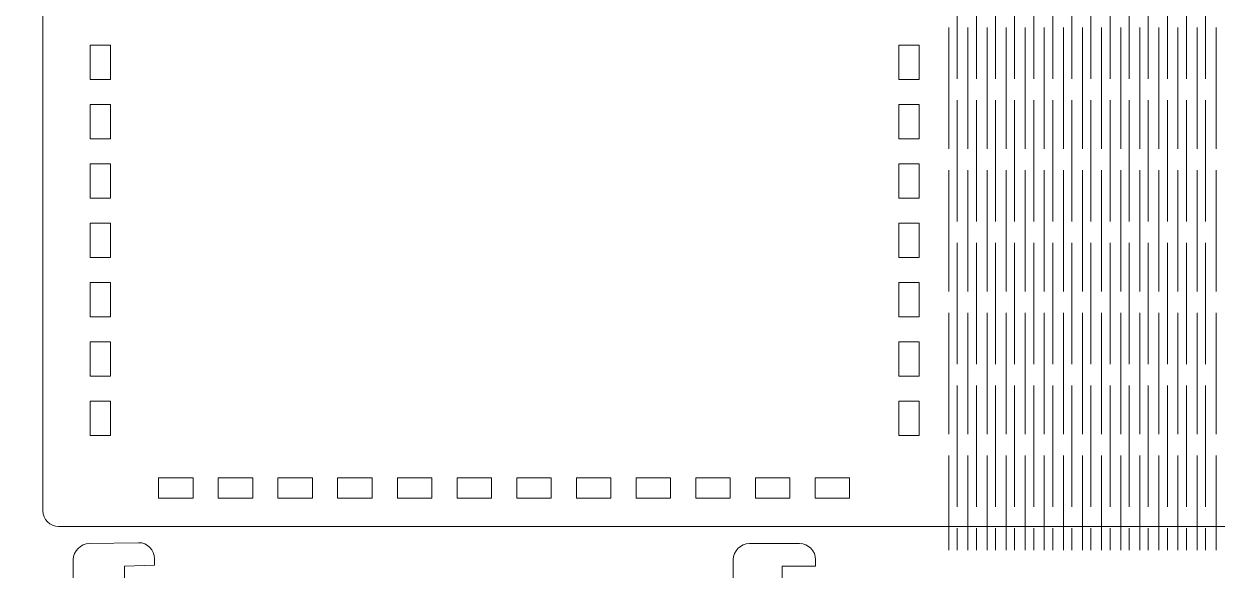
# Model space of a CAD drawing. Header units: centimetres. Extents: x -31 to 29.5, y -18.9 to 20.7.
# Drawn here: x -30.95 to -7.19, y -3.69 to 7.18 of the extents above; entities that cross this region are included whole.
import ezdxf

# ---------------------------------------------------------------- set-up
doc = ezdxf.new("R2010")
doc.units = ezdxf.units.CM
doc.header["$MEASUREMENT"] = 0
doc.layers.add('layer 1', color=7, linetype='Continuous')

msp = doc.modelspace()

# ---------------------------------------------------------------- linework, layer by layer
at = {"layer": 'layer 1', "color": 1, "lineweight": 9}
for points, knots in [([(-30.26199, 20.36777), (-30.26199, 20.36777), (12.02372, 20.36777), (12.02372, 20.36777), (12.02372, 20.36777), (12.19558, 20.36777), (12.33619, 20.22717), (12.33619, 20.05532), (12.33619, 20.05532), (12.33619, 20.05532), (12.33619, -2.51093), (12.33619, -2.51093), (12.33619, -2.51093), (12.33619, -2.68281), (12.19558, -2.82339), (12.02372, -2.82339), (12.02372, -2.82339), (12.02372, -2.82339), (-30.26199, -2.82339), (-30.26199, -2.82339), (-30.26199, -2.82339), (-30.43385, -2.82339), (-30.57445, -2.68281), (-30.57445, -2.51093), (-30.57445, -2.51093), (-30.57445, -2.51093), (-30.57445, 20.05532), (-30.57445, 20.05532), (-30.57445, 20.05532), (-30.57445, 20.22717), (-30.43385, 20.36777), (-30.26199, 20.36777)], [0, 0, 0, 0, 0.11111111, 0.11111111, 0.11111111, 0.11111111, 0.22222222, 0.22222222, 0.22222222, 0.22222222, 0.33333333, 0.33333333, 0.33333333, 0.33333333, 0.44444444, 0.44444444, 0.44444444, 0.44444444, 0.55555556, 0.55555556, 0.55555556, 0.55555556, 0.66666667, 0.66666667, 0.66666667, 0.66666667, 0.77777778, 0.77777778, 0.77777778, 0.77777778, 1, 1, 1, 1]), ([(-30.95243, -8.09901), (-30.95243, -8.09901), (-30.95243, -8.07501), (-30.95243, -8.07501), (-30.95243, -8.07501), (-30.78885, -7.56653), (-30.69353, -6.95737), (-30.69353, -6.30239), (-30.69353, -6.30239), (-30.69353, -5.64742), (-30.78885, -5.03826), (-30.95243, -4.52975), (-30.95243, -4.52975), (-30.95243, -4.52975), (-30.95243, -4.50578), (-30.95243, -4.50578), (-30.95243, -4.50578), (-30.95243, -4.36789), (-30.83964, -4.25507), (-30.70175, -4.25507), (-30.70175, -4.25507), (-30.70175, -4.25507), (-29.96811, -4.25507), (-29.96811, -4.25507), (-29.96811, -4.25507), (-29.96811, -4.25507), (-29.96811, -4.11693), (-29.96811, -4.11693), (-29.96811, -4.11693), (-29.96811, -4.11693), (-29.96811, -3.48591), (-29.96811, -3.48591), (-29.96811, -3.48591), (-29.96811, -3.31014), (-29.82427, -3.16965), (-29.64856, -3.16634), (-29.64856, -3.16634), (-29.64856, -3.16634), (-28.66917, -3.14789), (-28.66917, -3.14789), (-28.66917, -3.14789), (-28.49349, -3.14458), (-28.34963, -3.29206), (-28.34963, -3.46746), (-28.34963, -3.46746), (-28.34963, -3.46746), (-28.34963, -3.59526), (-28.34963, -3.59526), (-28.34963, -3.59526), (-28.34963, -3.59526), (-28.94727, -3.61371), (-28.94727, -3.61371), (-28.94727, -3.61371), (-28.94727, -3.61371), (-28.94727, -4.11693), (-28.94727, -4.11693), (-28.94727, -4.11693), (-28.94727, -4.11693), (-28.94727, -4.25507), (-28.94727, -4.25507), (-28.94727, -4.25507), (-28.94727, -4.25507), (-28.28077, -4.25507), (-28.28077, -4.25507), (-28.28077, -4.25507), (-28.28077, -4.25507), (-27.57777, -4.25507), (-27.57777, -4.25507), (-27.57777, -4.25507), (-27.57777, -4.25507), (-16.82503, -4.25507), (-16.82503, -4.25507), (-16.82503, -4.25507), (-16.82503, -4.25507), (-16.82503, -3.48591), (-16.82503, -3.48591), (-16.82503, -3.48591), (-16.82503, -3.31014), (-16.68122, -3.16634), (-16.50548, -3.16634), (-16.50548, -3.16634), (-16.50548, -3.16634), (-15.50534, -3.16634), (-15.50534, -3.16634), (-15.50534, -3.16634), (-15.32963, -3.16634), (-15.18579, -3.3105), (-15.18579, -3.48591), (-15.18579, -3.48591), (-15.18579, -3.48591), (-15.18579, -3.61371), (-15.18579, -3.61371), (-15.18579, -3.61371), (-15.18579, -3.61371), (-15.85229, -3.61371), (-15.85229, -3.61371), (-15.85229, -3.61371), (-15.85229, -3.61371), (-15.85229, -4.25507), (-15.85229, -4.25507), (-15.85229, -4.25507), (-15.85229, -4.25507), (-15.07532, -4.25507), (-15.07532, -4.25507), (-15.07532, -4.25507), (-14.94509, -4.25507), (-14.83728, -4.35569), (-14.82567, -4.48301), (-14.82567, -4.48301), (-14.99861, -5.0007), (-15.09988, -5.62724), (-15.09988, -6.30239), (-15.09988, -6.30239), (-15.09988, -6.97754), (-14.99861, -7.60405), (-14.82567, -8.12178), (-14.82567, -8.12178), (-14.83724, -8.24912), (-14.94509, -8.34971), (-15.07532, -8.34971), (-15.07532, -8.34971), (-15.07532, -8.34971), (-30.70175, -8.34971), (-30.70175, -8.34971), (-30.70175, -8.34971), (-30.83964, -8.34971), (-30.95243, -8.23693), (-30.95243, -8.09901)], [0, 0, 0, 0, 0.03030303, 0.03030303, 0.03030303, 0.03030303, 0.06060606, 0.06060606, 0.06060606, 0.06060606, 0.09090909, 0.09090909, 0.09090909, 0.09090909, 0.12121212, 0.12121212, 0.12121212, 0.12121212, 0.15151515, 0.15151515, 0.15151515, 0.15151515, 0.18181818, 0.18181818, 0.18181818, 0.18181818, 0.21212121, 0.21212121, 0.21212121, 0.21212121, 0.24242424, 0.24242424, 0.24242424, 0.24242424, 0.27272727, 0.27272727, 0.27272727, 0.27272727, 0.3030303, 0.3030303, 0.3030303, 0.3030303, 0.33333333, 0.33333333, 0.33333333, 0.33333333, 0.36363636, 0.36363636, 0.36363636, 0.36363636, 0.39393939, 0.39393939, 0.39393939, 0.39393939, 0.42424242, 0.42424242, 0.42424242, 0.42424242, 0.45454545, 0.45454545, 0.45454545, 0.45454545, 0.48484848, 0.48484848, 0.48484848, 0.48484848, 0.51515152, 0.51515152, 0.51515152, 0.51515152, 0.54545455, 0.54545455, 0.54545455, 0.54545455, 0.57575758, 0.57575758, 0.57575758, 0.57575758, 0.60606061, 0.60606061, 0.60606061, 0.60606061, 0.63636364, 0.63636364, 0.63636364, 0.63636364, 0.66666667, 0.66666667, 0.66666667, 0.66666667, 0.6969697, 0.6969697, 0.6969697, 0.6969697, 0.72727273, 0.72727273, 0.72727273, 0.72727273, 0.75757576, 0.75757576, 0.75757576, 0.75757576, 0.78787879, 0.78787879, 0.78787879, 0.78787879, 0.81818182, 0.81818182, 0.81818182, 0.81818182, 0.84848485, 0.84848485, 0.84848485, 0.84848485, 0.87878788, 0.87878788, 0.87878788, 0.87878788, 0.90909091, 0.90909091, 0.90909091, 0.90909091, 0.93939394, 0.93939394, 0.93939394, 0.93939394, 1, 1, 1, 1])]:
    msp.add_open_spline(points, degree=3, knots=knots, dxfattribs=at)
for points in [[(-12.36376, 8.50312), (-12.36376, 7.6976), (-12.36376, 6.89206), (-12.36376, 6.08653)], [(-11.98357, 8.50314), (-11.98357, 7.69763), (-11.98357, 6.89209), (-11.98357, 6.08655)], [(-11.60338, 8.50314), (-11.60338, 7.69763), (-11.60338, 6.89209), (-11.60338, 6.08655)], [(-11.22319, 8.50314), (-11.22319, 7.69763), (-11.22319, 6.89209), (-11.22319, 6.08655)], [(-10.84301, 8.50314), (-10.84301, 7.69763), (-10.84301, 6.89209), (-10.84301, 6.08655)], [(-10.46282, 8.50314), (-10.46282, 7.69763), (-10.46282, 6.89209), (-10.46282, 6.08655)], [(-10.08265, 8.50314), (-10.08265, 7.69763), (-10.08265, 6.89209), (-10.08265, 6.08655)], [(-9.70246, 8.50314), (-9.70246, 7.69763), (-9.70246, 6.89209), (-9.70246, 6.08655)], [(-9.32227, 8.50314), (-9.32227, 7.69763), (-9.32227, 6.89209), (-9.32227, 6.08655)], [(-8.94208, 8.50314), (-8.94208, 7.69763), (-8.94208, 6.89209), (-8.94208, 6.08655)], [(-8.56191, 8.50314), (-8.56191, 7.69763), (-8.56191, 6.89209), (-8.56191, 6.08655)], [(-8.18173, 8.50314), (-8.18173, 7.69763), (-8.18173, 6.89209), (-8.18173, 6.08655)], [(-7.80153, 8.50314), (-7.80153, 7.69763), (-7.80153, 6.89209), (-7.80153, 6.08655)], [(-7.42135, 8.50314), (-7.42135, 7.69763), (-7.42135, 6.89209), (-7.42135, 6.08655)], [(-12.53281, 7.11039), (-12.53281, 6.30488), (-12.53281, 5.49934), (-12.53281, 4.6938)], [(-12.15262, 7.11042), (-12.15262, 6.3049), (-12.15262, 5.49936), (-12.15262, 4.69383)], [(-11.77243, 7.11042), (-11.77243, 6.3049), (-11.77243, 5.49936), (-11.77243, 4.69383)], [(-11.39224, 7.11042), (-11.39224, 6.3049), (-11.39224, 5.49936), (-11.39224, 4.69383)], [(-11.01205, 7.11042), (-11.01205, 6.3049), (-11.01205, 5.49936), (-11.01205, 4.69383)], [(-10.63188, 7.11042), (-10.63188, 6.3049), (-10.63188, 5.49936), (-10.63188, 4.69383)], [(-10.25169, 7.11042), (-10.25169, 6.3049), (-10.25169, 5.49936), (-10.25169, 4.69383)], [(-9.87151, 7.11042), (-9.87151, 6.3049), (-9.87151, 5.49936), (-9.87151, 4.69383)], [(-9.49132, 7.11042), (-9.49132, 6.3049), (-9.49132, 5.49936), (-9.49132, 4.69383)], [(-9.11113, 7.11042), (-9.11113, 6.3049), (-9.11113, 5.49936), (-9.11113, 4.69383)], [(-8.73096, 7.11042), (-8.73096, 6.3049), (-8.73096, 5.49936), (-8.73096, 4.69383)], [(-8.35077, 7.11042), (-8.35077, 6.3049), (-8.35077, 5.49936), (-8.35077, 4.69383)], [(-7.97058, 7.11042), (-7.97058, 6.3049), (-7.97058, 5.49936), (-7.97058, 4.69383)], [(-7.59039, 7.11042), (-7.59039, 6.3049), (-7.59039, 5.49936), (-7.59039, 4.69383)], [(-7.21024, 7.11039), (-7.21024, 6.30488), (-7.21024, 5.49934), (-7.21024, 4.6938)], [(-12.36376, 5.66337), (-12.36376, 4.85786), (-12.36376, 4.05232), (-12.36376, 3.24678)], [(-11.98357, 5.66339), (-11.98357, 4.85788), (-11.98357, 4.05234), (-11.98357, 3.2468)], [(-11.60338, 5.66339), (-11.60338, 4.85788), (-11.60338, 4.05234), (-11.60338, 3.2468)], [(-11.22319, 5.66339), (-11.22319, 4.85788), (-11.22319, 4.05234), (-11.22319, 3.2468)], [(-10.84301, 5.66339), (-10.84301, 4.85788), (-10.84301, 4.05234), (-10.84301, 3.2468)], [(-10.46282, 5.66339), (-10.46282, 4.85788), (-10.46282, 4.05234), (-10.46282, 3.2468)], [(-10.08265, 5.66339), (-10.08265, 4.85788), (-10.08265, 4.05234), (-10.08265, 3.2468)], [(-9.70246, 5.66339), (-9.70246, 4.85788), (-9.70246, 4.05234), (-9.70246, 3.2468)], [(-9.32227, 5.66339), (-9.32227, 4.85788), (-9.32227, 4.05234), (-9.32227, 3.2468)], [(-8.94208, 5.66339), (-8.94208, 4.85788), (-8.94208, 4.05234), (-8.94208, 3.2468)], [(-8.56191, 5.66339), (-8.56191, 4.85788), (-8.56191, 4.05234), (-8.56191, 3.2468)], [(-8.18173, 5.66339), (-8.18173, 4.85788), (-8.18173, 4.05234), (-8.18173, 3.2468)], [(-7.80153, 5.66339), (-7.80153, 4.85788), (-7.80153, 4.05234), (-7.80153, 3.2468)], [(-7.42135, 5.66339), (-7.42135, 4.85788), (-7.42135, 4.05234), (-7.42135, 3.2468)], [(-12.53281, 4.27062), (-12.53281, 3.46511), (-12.53281, 2.65957), (-12.53281, 1.85403)], [(-12.15262, 4.27065), (-12.15262, 3.46513), (-12.15262, 2.65959), (-12.15262, 1.85405)], [(-11.77243, 4.27065), (-11.77243, 3.46513), (-11.77243, 2.65959), (-11.77243, 1.85405)], [(-11.39224, 4.27065), (-11.39224, 3.46513), (-11.39224, 2.65959), (-11.39224, 1.85405)], [(-11.01205, 4.27065), (-11.01205, 3.46513), (-11.01205, 2.65959), (-11.01205, 1.85405)], [(-10.63188, 4.27065), (-10.63188, 3.46513), (-10.63188, 2.65959), (-10.63188, 1.85405)], [(-10.25169, 4.27065), (-10.25169, 3.46513), (-10.25169, 2.65959), (-10.25169, 1.85405)], [(-9.87151, 4.27065), (-9.87151, 3.46513), (-9.87151, 2.65959), (-9.87151, 1.85405)], [(-9.49132, 4.27065), (-9.49132, 3.46513), (-9.49132, 2.65959), (-9.49132, 1.85405)], [(-9.11113, 4.27065), (-9.11113, 3.46513), (-9.11113, 2.65959), (-9.11113, 1.85405)], [(-8.73096, 4.27065), (-8.73096, 3.46513), (-8.73096, 2.65959), (-8.73096, 1.85405)], [(-8.35077, 4.27065), (-8.35077, 3.46513), (-8.35077, 2.65959), (-8.35077, 1.85405)], [(-7.97058, 4.27065), (-7.97058, 3.46513), (-7.97058, 2.65959), (-7.97058, 1.85405)], [(-7.59039, 4.27065), (-7.59039, 3.46513), (-7.59039, 2.65959), (-7.59039, 1.85405)], [(-7.21024, 4.27062), (-7.21024, 3.46511), (-7.21024, 2.65957), (-7.21024, 1.85403)], [(-12.36376, 2.8236), (-12.36376, 2.01808), (-12.36376, 1.21254), (-12.36376, 0.40701)], [(-11.98357, 2.82362), (-11.98357, 2.01811), (-11.98357, 1.21257), (-11.98357, 0.40703)], [(-11.60338, 2.82362), (-11.60338, 2.01811), (-11.60338, 1.21257), (-11.60338, 0.40703)], [(-11.22319, 2.82362), (-11.22319, 2.01811), (-11.22319, 1.21257), (-11.22319, 0.40703)], [(-10.84301, 2.82362), (-10.84301, 2.01811), (-10.84301, 1.21257), (-10.84301, 0.40703)], [(-10.46282, 2.82362), (-10.46282, 2.01811), (-10.46282, 1.21257), (-10.46282, 0.40703)], [(-10.08265, 2.82362), (-10.08265, 2.01811), (-10.08265, 1.21257), (-10.08265, 0.40703)], [(-9.70246, 2.82362), (-9.70246, 2.01811), (-9.70246, 1.21257), (-9.70246, 0.40703)], [(-9.32227, 2.82362), (-9.32227, 2.01811), (-9.32227, 1.21257), (-9.32227, 0.40703)], [(-8.94208, 2.82362), (-8.94208, 2.01811), (-8.94208, 1.21257), (-8.94208, 0.40703)], [(-8.56191, 2.82362), (-8.56191, 2.01811), (-8.56191, 1.21257), (-8.56191, 0.40703)], [(-8.18173, 2.82362), (-8.18173, 2.01811), (-8.18173, 1.21257), (-8.18173, 0.40703)], [(-7.80153, 2.82362), (-7.80153, 2.01811), (-7.80153, 1.21257), (-7.80153, 0.40703)], [(-7.42135, 2.82362), (-7.42135, 2.01811), (-7.42135, 1.21257), (-7.42135, 0.40703)], [(-12.53281, 1.43087), (-12.53281, 0.62536), (-12.53281, -0.18018), (-12.53281, -0.98572)], [(-12.15262, 1.4309), (-12.15262, 0.62538), (-12.15262, -0.18016), (-12.15262, -0.98569)], [(-11.77243, 1.4309), (-11.77243, 0.62538), (-11.77243, -0.18016), (-11.77243, -0.98569)], [(-11.39224, 1.4309), (-11.39224, 0.62538), (-11.39224, -0.18016), (-11.39224, -0.98569)], [(-11.01205, 1.4309), (-11.01205, 0.62538), (-11.01205, -0.18016), (-11.01205, -0.98569)], [(-10.63188, 1.4309), (-10.63188, 0.62538), (-10.63188, -0.18016), (-10.63188, -0.98569)], [(-10.25169, 1.4309), (-10.25169, 0.62538), (-10.25169, -0.18016), (-10.25169, -0.98569)], [(-9.87151, 1.4309), (-9.87151, 0.62538), (-9.87151, -0.18016), (-9.87151, -0.98569)], [(-9.49132, 1.4309), (-9.49132, 0.62538), (-9.49132, -0.18016), (-9.49132, -0.98569)], [(-9.11113, 1.4309), (-9.11113, 0.62538), (-9.11113, -0.18016), (-9.11113, -0.98569)], [(-8.73096, 1.4309), (-8.73096, 0.62538), (-8.73096, -0.18016), (-8.73096, -0.98569)], [(-8.35077, 1.4309), (-8.35077, 0.62538), (-8.35077, -0.18016), (-8.35077, -0.98569)], [(-7.97058, 1.4309), (-7.97058, 0.62538), (-7.97058, -0.18016), (-7.97058, -0.98569)], [(-7.59039, 1.4309), (-7.59039, 0.62538), (-7.59039, -0.18016), (-7.59039, -0.98569)], [(-7.21024, 1.43087), (-7.21024, 0.62536), (-7.21024, -0.18018), (-7.21024, -0.98572)], [(-12.36376, -0.01615), (-12.36376, -0.82167), (-12.36376, -1.6272), (-12.36376, -2.43274)], [(-11.98357, -0.01613), (-11.98357, -0.82164), (-11.98357, -1.62718), (-11.98357, -2.43272)], [(-11.60338, -0.01613), (-11.60338, -0.82164), (-11.60338, -1.62718), (-11.60338, -2.43272)], [(-11.22319, -0.01613), (-11.22319, -0.82164), (-11.22319, -1.62718), (-11.22319, -2.43272)], [(-10.84301, -0.01613), (-10.84301, -0.82164), (-10.84301, -1.62718), (-10.84301, -2.43272)], [(-10.46282, -0.01613), (-10.46282, -0.82164), (-10.46282, -1.62718), (-10.46282, -2.43272)], [(-10.08265, -0.01613), (-10.08265, -0.82164), (-10.08265, -1.62718), (-10.08265, -2.43272)], [(-9.70246, -0.01613), (-9.70246, -0.82164), (-9.70246, -1.62718), (-9.70246, -2.43272)], [(-9.32227, -0.01613), (-9.32227, -0.82164), (-9.32227, -1.62718), (-9.32227, -2.43272)], [(-8.94208, -0.01613), (-8.94208, -0.82164), (-8.94208, -1.62718), (-8.94208, -2.43272)], [(-8.56191, -0.01613), (-8.56191, -0.82164), (-8.56191, -1.62718), (-8.56191, -2.43272)], [(-8.18173, -0.01613), (-8.18173, -0.82164), (-8.18173, -1.62718), (-8.18173, -2.43272)], [(-7.80153, -0.01613), (-7.80153, -0.82164), (-7.80153, -1.62718), (-7.80153, -2.43272)], [(-7.42135, -0.01613), (-7.42135, -0.82164), (-7.42135, -1.62718), (-7.42135, -2.43272)], [(-12.53283, -1.40892), (-12.53283, -1.40892), (-12.53283, -3.30034), (-12.53283, -3.30034)], [(-12.15264, -1.4089), (-12.15264, -1.4089), (-12.15264, -3.30034), (-12.15264, -3.30034)], [(-11.77245, -1.4089), (-11.77245, -1.4089), (-11.77245, -3.30034), (-11.77245, -3.30034)], [(-11.39226, -1.4089), (-11.39226, -1.4089), (-11.39226, -3.30034), (-11.39226, -3.30034)], [(-11.01207, -1.4089), (-11.01207, -1.4089), (-11.01207, -3.30034), (-11.01207, -3.30034)], [(-10.63189, -1.4089), (-10.63189, -1.4089), (-10.63189, -3.30034), (-10.63189, -3.30034)], [(-10.25171, -1.4089), (-10.25171, -1.4089), (-10.25171, -3.30034), (-10.25171, -3.30034)], [(-9.87153, -1.4089), (-9.87153, -1.4089), (-9.87153, -3.30034), (-9.87153, -3.30034)], [(-9.49134, -1.4089), (-9.49134, -1.4089), (-9.49134, -3.30034), (-9.49134, -3.30034)], [(-9.11115, -1.4089), (-9.11115, -1.4089), (-9.11115, -3.30034), (-9.11115, -3.30034)], [(-8.73098, -1.4089), (-8.73098, -1.4089), (-8.73098, -3.30034), (-8.73098, -3.30034)], [(-8.35079, -1.4089), (-8.35079, -1.4089), (-8.35079, -3.30034), (-8.35079, -3.30034)], [(-7.9706, -1.4089), (-7.9706, -1.4089), (-7.9706, -3.30034), (-7.9706, -3.30034)], [(-7.59041, -1.4089), (-7.59041, -1.4089), (-7.59041, -3.30034), (-7.59041, -3.30034)], [(-7.21026, -1.40892), (-7.21026, -1.40892), (-7.21026, -3.30034), (-7.21026, -3.30034)], [(-12.36378, -2.85595), (-12.36378, -2.85595), (-12.36378, -3.30034), (-12.36378, -3.30034)], [(-11.98358, -2.85592), (-11.98358, -2.85592), (-11.98358, -3.30034), (-11.98358, -3.30034)], [(-11.6034, -2.85592), (-11.6034, -2.85592), (-11.6034, -3.30034), (-11.6034, -3.30034)], [(-11.2232, -2.85592), (-11.2232, -2.85592), (-11.2232, -3.30034), (-11.2232, -3.30034)], [(-10.84303, -2.85592), (-10.84303, -2.85592), (-10.84303, -3.30034), (-10.84303, -3.30034)], [(-10.46284, -2.85592), (-10.46284, -2.85592), (-10.46284, -3.30034), (-10.46284, -3.30034)], [(-10.08267, -2.85592), (-10.08267, -2.85592), (-10.08267, -3.30034), (-10.08267, -3.30034)], [(-9.70248, -2.85592), (-9.70248, -2.85592), (-9.70248, -3.30034), (-9.70248, -3.30034)], [(-9.32229, -2.85592), (-9.32229, -2.85592), (-9.32229, -3.30034), (-9.32229, -3.30034)], [(-8.9421, -2.85592), (-8.9421, -2.85592), (-8.9421, -3.30034), (-8.9421, -3.30034)], [(-8.56193, -2.85592), (-8.56193, -2.85592), (-8.56193, -3.30034), (-8.56193, -3.30034)], [(-8.18174, -2.85592), (-8.18174, -2.85592), (-8.18174, -3.30034), (-8.18174, -3.30034)], [(-7.80155, -2.85592), (-7.80155, -2.85592), (-7.80155, -3.30034), (-7.80155, -3.30034)], [(-7.42137, -2.85592), (-7.42137, -2.85592), (-7.42137, -3.30034), (-7.42137, -3.30034)]]:
    msp.add_open_spline(points, degree=3, dxfattribs=at)
at = {"layer": 'layer 1', "color": 242, "lineweight": 9}
for points in [[(-29.62903, 6.07249), (-29.49496, 6.07249), (-29.36089, 6.07249), (-29.22682, 6.07249), (-29.22682, 6.07249), (-29.22682, 6.30175), (-29.22682, 6.53102), (-29.22682, 6.76028), (-29.22682, 6.76028), (-29.36089, 6.76028), (-29.49496, 6.76028), (-29.62903, 6.76028), (-29.62903, 6.76028), (-29.62903, 6.53102), (-29.62903, 6.30175), (-29.62903, 6.07249)], [(-13.5277, 6.07249), (-13.39363, 6.07249), (-13.25956, 6.07249), (-13.12549, 6.07249), (-13.12549, 6.07249), (-13.12549, 6.30175), (-13.12549, 6.53102), (-13.12549, 6.76028), (-13.12549, 6.76028), (-13.25956, 6.76028), (-13.39363, 6.76028), (-13.5277, 6.76028), (-13.5277, 6.76028), (-13.5277, 6.53102), (-13.5277, 6.30175), (-13.5277, 6.07249)], [(-29.62903, 4.89127), (-29.49496, 4.89127), (-29.36089, 4.89127), (-29.22682, 4.89127), (-29.22682, 4.89127), (-29.22682, 5.12054), (-29.22682, 5.3498), (-29.22682, 5.57907), (-29.22682, 5.57907), (-29.36089, 5.57907), (-29.49496, 5.57907), (-29.62903, 5.57907), (-29.62903, 5.57907), (-29.62903, 5.3498), (-29.62903, 5.12054), (-29.62903, 4.89127)], [(-13.5277, 4.89127), (-13.39363, 4.89127), (-13.25956, 4.89127), (-13.12549, 4.89127), (-13.12549, 4.89127), (-13.12549, 5.12054), (-13.12549, 5.3498), (-13.12549, 5.57907), (-13.12549, 5.57907), (-13.25956, 5.57907), (-13.39363, 5.57907), (-13.5277, 5.57907), (-13.5277, 5.57907), (-13.5277, 5.3498), (-13.5277, 5.12054), (-13.5277, 4.89127)], [(-29.62903, 3.71005), (-29.49496, 3.71005), (-29.36089, 3.71005), (-29.22682, 3.71005), (-29.22682, 3.71005), (-29.22682, 3.93932), (-29.22682, 4.16858), (-29.22682, 4.39785), (-29.22682, 4.39785), (-29.36089, 4.39785), (-29.49496, 4.39785), (-29.62903, 4.39785), (-29.62903, 4.39785), (-29.62903, 4.16858), (-29.62903, 3.93932), (-29.62903, 3.71005)], [(-13.5277, 3.71005), (-13.39363, 3.71005), (-13.25956, 3.71005), (-13.12549, 3.71005), (-13.12549, 3.71005), (-13.12549, 3.93932), (-13.12549, 4.16858), (-13.12549, 4.39785), (-13.12549, 4.39785), (-13.25956, 4.39785), (-13.39363, 4.39785), (-13.5277, 4.39785), (-13.5277, 4.39785), (-13.5277, 4.16858), (-13.5277, 3.93932), (-13.5277, 3.71005)], [(-29.62903, 2.52884), (-29.49496, 2.52884), (-29.36089, 2.52884), (-29.22682, 2.52884), (-29.22682, 2.52884), (-29.22682, 2.7581), (-29.22682, 2.98737), (-29.22682, 3.21663), (-29.22682, 3.21663), (-29.36089, 3.21663), (-29.49496, 3.21663), (-29.62903, 3.21663), (-29.62903, 3.21663), (-29.62903, 2.98737), (-29.62903, 2.7581), (-29.62903, 2.52884)], [(-13.5277, 2.52884), (-13.39363, 2.52884), (-13.25956, 2.52884), (-13.12549, 2.52884), (-13.12549, 2.52884), (-13.12549, 2.7581), (-13.12549, 2.98737), (-13.12549, 3.21663), (-13.12549, 3.21663), (-13.25956, 3.21663), (-13.39363, 3.21663), (-13.5277, 3.21663), (-13.5277, 3.21663), (-13.5277, 2.98737), (-13.5277, 2.7581), (-13.5277, 2.52884)], [(-29.62903, 1.34764), (-29.49496, 1.34764), (-29.36089, 1.34764), (-29.22682, 1.34764), (-29.22682, 1.34764), (-29.22682, 1.5769), (-29.22682, 1.80617), (-29.22682, 2.03543), (-29.22682, 2.03543), (-29.36089, 2.03543), (-29.49496, 2.03543), (-29.62903, 2.03543), (-29.62903, 2.03543), (-29.62903, 1.80617), (-29.62903, 1.5769), (-29.62903, 1.34764)], [(-13.5277, 1.34764), (-13.39363, 1.34764), (-13.25956, 1.34764), (-13.12549, 1.34764), (-13.12549, 1.34764), (-13.12549, 1.5769), (-13.12549, 1.80617), (-13.12549, 2.03543), (-13.12549, 2.03543), (-13.25956, 2.03543), (-13.39363, 2.03543), (-13.5277, 2.03543), (-13.5277, 2.03543), (-13.5277, 1.80617), (-13.5277, 1.5769), (-13.5277, 1.34764)], [(-29.62903, 0.16642), (-29.49496, 0.16642), (-29.36089, 0.16642), (-29.22682, 0.16642), (-29.22682, 0.16642), (-29.22682, 0.39569), (-29.22682, 0.62495), (-29.22682, 0.85422), (-29.22682, 0.85422), (-29.36089, 0.85422), (-29.49496, 0.85422), (-29.62903, 0.85422), (-29.62903, 0.85422), (-29.62903, 0.62495), (-29.62903, 0.39569), (-29.62903, 0.16642)], [(-13.5277, 0.16642), (-13.39363, 0.16642), (-13.25956, 0.16642), (-13.12549, 0.16642), (-13.12549, 0.16642), (-13.12549, 0.39569), (-13.12549, 0.62495), (-13.12549, 0.85422), (-13.12549, 0.85422), (-13.25956, 0.85422), (-13.39363, 0.85422), (-13.5277, 0.85422), (-13.5277, 0.85422), (-13.5277, 0.62495), (-13.5277, 0.39569), (-13.5277, 0.16642)], [(-29.62906, -1.01482), (-29.62906, -1.01482), (-29.22684, -1.01482), (-29.22684, -1.01482), (-29.22684, -1.01482), (-29.22684, -1.01482), (-29.22684, -0.32703), (-29.22684, -0.32703), (-29.22684, -0.32703), (-29.22684, -0.32703), (-29.62906, -0.32703), (-29.62906, -0.32703), (-29.62906, -0.32703), (-29.62906, -0.32703), (-29.62906, -1.01482), (-29.62906, -1.01482)], [(-13.52772, -1.01482), (-13.52772, -1.01482), (-13.12551, -1.01482), (-13.12551, -1.01482), (-13.12551, -1.01482), (-13.12551, -1.01482), (-13.12551, -0.32703), (-13.12551, -0.32703), (-13.12551, -0.32703), (-13.12551, -0.32703), (-13.52772, -0.32703), (-13.52772, -0.32703), (-13.52772, -0.32703), (-13.52772, -0.32703), (-13.52772, -1.01482), (-13.52772, -1.01482)], [(-28.26824, -1.85958), (-28.26824, -1.85958), (-28.26824, -2.2618), (-28.26824, -2.2618), (-28.26824, -2.2618), (-28.26824, -2.2618), (-27.58045, -2.2618), (-27.58045, -2.2618), (-27.58045, -2.2618), (-27.58045, -2.2618), (-27.58045, -1.85958), (-27.58045, -1.85958), (-27.58045, -1.85958), (-27.58045, -1.85958), (-28.26824, -1.85958), (-28.26824, -1.85958)], [(-27.08001, -1.85956), (-27.08001, -1.99363), (-27.08001, -2.1277), (-27.08001, -2.26177), (-27.08001, -2.26177), (-26.85074, -2.26177), (-26.62148, -2.26177), (-26.39221, -2.26177), (-26.39221, -2.26177), (-26.39221, -2.1277), (-26.39221, -1.99363), (-26.39221, -1.85956), (-26.39221, -1.85956), (-26.62148, -1.85956), (-26.85074, -1.85956), (-27.08001, -1.85956)], [(-25.89177, -1.85956), (-25.89177, -1.99363), (-25.89177, -2.1277), (-25.89177, -2.26177), (-25.89177, -2.26177), (-25.66251, -2.26177), (-25.43324, -2.26177), (-25.20398, -2.26177), (-25.20398, -2.26177), (-25.20398, -2.1277), (-25.20398, -1.99363), (-25.20398, -1.85956), (-25.20398, -1.85956), (-25.43324, -1.85956), (-25.66251, -1.85956), (-25.89177, -1.85956)], [(-24.70356, -1.85956), (-24.70356, -1.99363), (-24.70356, -2.1277), (-24.70356, -2.26177), (-24.70356, -2.26177), (-24.4743, -2.26177), (-24.24503, -2.26177), (-24.01577, -2.26177), (-24.01577, -2.26177), (-24.01577, -2.1277), (-24.01577, -1.99363), (-24.01577, -1.85956), (-24.01577, -1.85956), (-24.24503, -1.85956), (-24.4743, -1.85956), (-24.70356, -1.85956)], [(-23.51533, -1.85956), (-23.51533, -1.99363), (-23.51533, -2.1277), (-23.51533, -2.26177), (-23.51533, -2.26177), (-23.28606, -2.26177), (-23.0568, -2.26177), (-22.82753, -2.26177), (-22.82753, -2.26177), (-22.82753, -2.1277), (-22.82753, -1.99363), (-22.82753, -1.85956), (-22.82753, -1.85956), (-23.0568, -1.85956), (-23.28606, -1.85956), (-23.51533, -1.85956)], [(-22.32712, -1.85956), (-22.32712, -1.99363), (-22.32712, -2.1277), (-22.32712, -2.26177), (-22.32712, -2.26177), (-22.09785, -2.26177), (-21.86859, -2.26177), (-21.63932, -2.26177), (-21.63932, -2.26177), (-21.63932, -2.1277), (-21.63932, -1.99363), (-21.63932, -1.85956), (-21.63932, -1.85956), (-21.86859, -1.85956), (-22.09785, -1.85956), (-22.32712, -1.85956)], [(-21.13888, -1.85956), (-21.13888, -1.99363), (-21.13888, -2.1277), (-21.13888, -2.26177), (-21.13888, -2.26177), (-20.90962, -2.26177), (-20.68035, -2.26177), (-20.45109, -2.26177), (-20.45109, -2.26177), (-20.45109, -2.1277), (-20.45109, -1.99363), (-20.45109, -1.85956), (-20.45109, -1.85956), (-20.68035, -1.85956), (-20.90962, -1.85956), (-21.13888, -1.85956)], [(-19.95067, -1.85956), (-19.95067, -1.99363), (-19.95067, -2.1277), (-19.95067, -2.26177), (-19.95067, -2.26177), (-19.72141, -2.26177), (-19.49214, -2.26177), (-19.26288, -2.26177), (-19.26288, -2.26177), (-19.26288, -2.1277), (-19.26288, -1.99363), (-19.26288, -1.85956), (-19.26288, -1.85956), (-19.49214, -1.85956), (-19.72141, -1.85956), (-19.95067, -1.85956)], [(-18.76244, -1.85956), (-18.76244, -1.99363), (-18.76244, -2.1277), (-18.76244, -2.26177), (-18.76244, -2.26177), (-18.53318, -2.26177), (-18.30391, -2.26177), (-18.07465, -2.26177), (-18.07465, -2.26177), (-18.07465, -2.1277), (-18.07465, -1.99363), (-18.07465, -1.85956), (-18.07465, -1.85956), (-18.30391, -1.85956), (-18.53318, -1.85956), (-18.76244, -1.85956)], [(-17.57423, -1.85956), (-17.57423, -1.99363), (-17.57423, -2.1277), (-17.57423, -2.26177), (-17.57423, -2.26177), (-17.34497, -2.26177), (-17.1157, -2.26177), (-16.88644, -2.26177), (-16.88644, -2.26177), (-16.88644, -2.1277), (-16.88644, -1.99363), (-16.88644, -1.85956), (-16.88644, -1.85956), (-17.1157, -1.85956), (-17.34497, -1.85956), (-17.57423, -1.85956)], [(-16.386, -1.85956), (-16.386, -1.99363), (-16.386, -2.1277), (-16.386, -2.26177), (-16.386, -2.26177), (-16.15673, -2.26177), (-15.92747, -2.26177), (-15.6982, -2.26177), (-15.6982, -2.26177), (-15.6982, -2.1277), (-15.6982, -1.99363), (-15.6982, -1.85956), (-15.6982, -1.85956), (-15.92747, -1.85956), (-16.15673, -1.85956), (-16.386, -1.85956)], [(-15.19781, -1.85958), (-15.19781, -1.85958), (-15.19781, -2.2618), (-15.19781, -2.2618), (-15.19781, -2.2618), (-15.19781, -2.2618), (-14.51002, -2.2618), (-14.51002, -2.2618), (-14.51002, -2.2618), (-14.51002, -2.2618), (-14.51002, -1.85958), (-14.51002, -1.85958), (-14.51002, -1.85958), (-14.51002, -1.85958), (-15.19781, -1.85958), (-15.19781, -1.85958)]]:
    msp.add_open_spline(points, degree=3, knots=[0, 0, 0, 0, 0.2, 0.2, 0.2, 0.2, 0.4, 0.4, 0.4, 0.4, 0.6, 0.6, 0.6, 0.6, 1, 1, 1, 1], dxfattribs=at)

doc.saveas('drawing.dxf')
